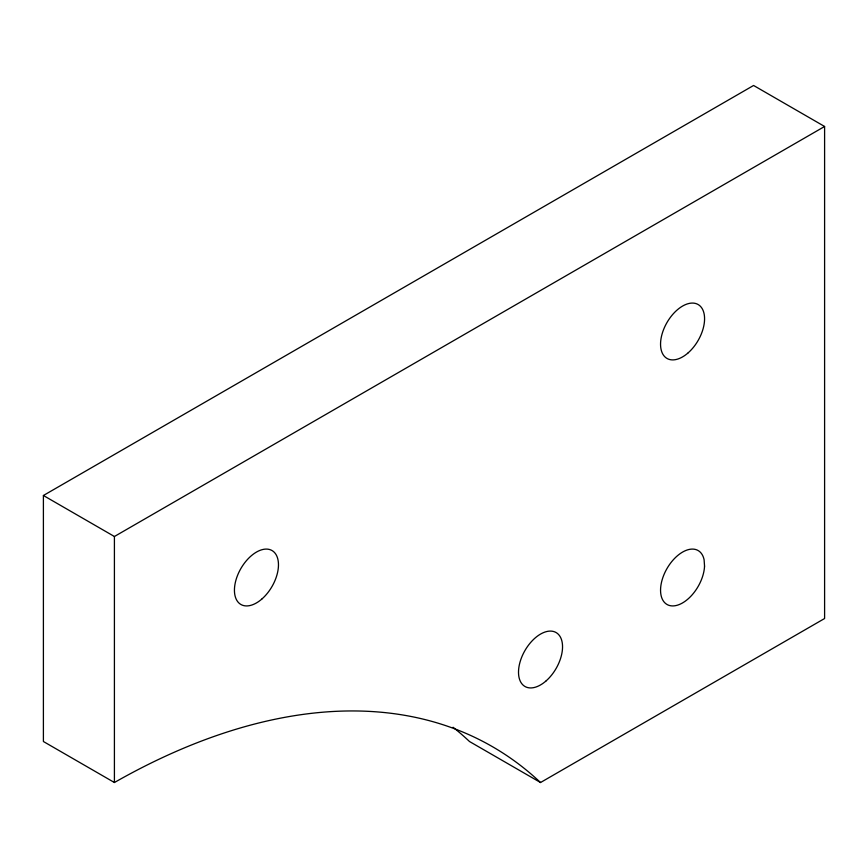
<?xml version="1.0" encoding="UTF-8"?>
<svg xmlns="http://www.w3.org/2000/svg" width="868" height="868" viewBox="0 0 868 868"><rect width="100%" height="100%" fill="white"/><g stroke="black" fill="none" stroke-linecap="round" stroke-linejoin="round"><path stroke-width="1.3" d="M43.4 495.498L753.587 85.476L824.6 126.478L824.6 618.515L540.525 782.524A762.896 440.467 -60 0 0 114.413 782.513L43.4 741.511L43.4 495.498L114.413 536.5L824.6 126.478M540.525 782.524L469.512 741.522A762.896 440.467 -60 0 0 453.085 727.265M114.413 536.5L114.413 782.513M704.545 566.131L704.1 559.773A31.139 17.978 -60 0 0 669.304 564.873A31.139 17.978 -60 0 0 672.233 605.918A31.139 17.978 -60 0 0 704.545 566.131M688.259 352.755A31.139 17.978 -60 0 0 698.132 304.527A31.139 17.978 -60 0 0 661.297 337.196A31.139 17.978 -60 0 0 688.259 352.755M262.158 598.768A31.139 17.978 -60 0 0 272.02 550.54A31.139 17.978 -60 0 0 235.185 583.198A31.139 17.978 -60 0 0 262.158 598.768M546.222 680.783A31.139 17.978 -60 0 0 556.095 632.544A31.139 17.978 -60 0 0 519.259 665.213A31.139 17.978 -60 0 0 546.222 680.783"/></g></svg>
